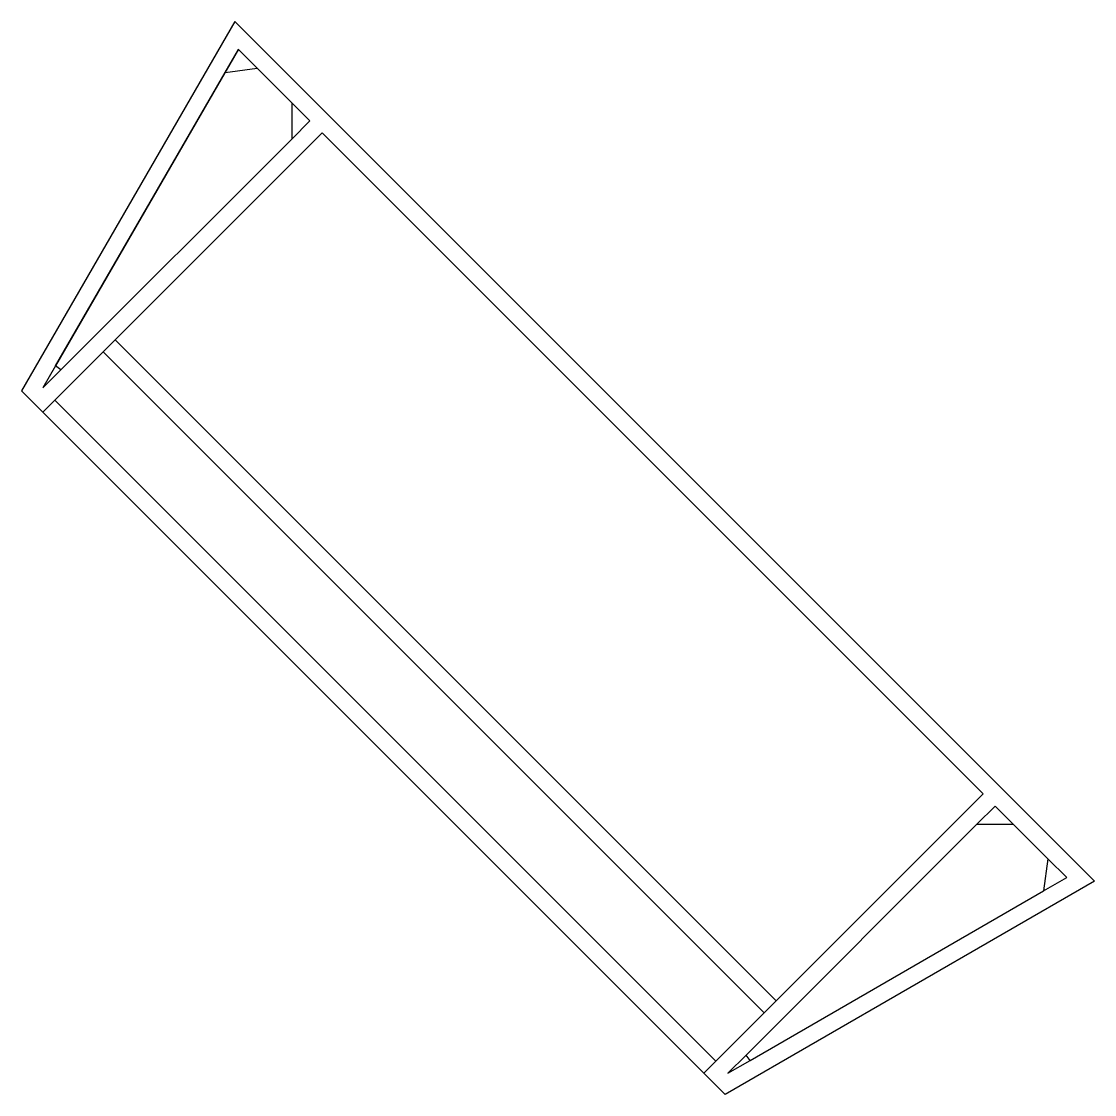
# Model space of a CAD drawing. Extents: x -380 to 875, y -380 to 875.
import ezdxf

# ---------------------------------------------------------------- set-up
doc = ezdxf.new("R2010")
doc.units = 0
doc.layers.get('0').update_dxf_attribs({"linetype": 'CONTINUOUS'})

msp = doc.modelspace()

# ---------------------------------------------------------------- linework, layer by layer
for p, q in [((-130.6, 875.4), (-380.1, 443.3)), ((-130.6, 875.4), (875.4, -130.6)), ((-126.3, 842.9), (-340.1, 472.5)), ((-141.8, 815.9), (-126.3, 842.8)), ((-126.3, 842.8), (-126.3, 842.9)), ((-126.2, 842.7), (-126.3, 842.8)), ((-104.3, 820.9), (-126.2, 842.7)), ((-141.8, 815.9), (-104.3, 820.9)), ((-104.3, 820.9), (-63.8, 780.3)), ((-340.1, 472.5), (-141.8, 815.9)), ((-63.8, 780.3), (-63.8, 737.9)), ((-42.6, 759.1), (-63.8, 780.3)), ((-63.8, 737.9), (-42.6, 759.1)), ((-270.3, 503.1), (-28.4, 745)), ((745, -28.4), (-28.4, 745)), ((-333.9, 467.8), (-63.8, 737.9)), ((-284.4, 489), (-270.3, 503.1)), ((-270.3, 503.1), (503.1, -270.3)), ((-341, 432.4), (-284.4, 489)), ((-284.4, 489), (489, -284.4)), ((-340.1, 472.5), (-355.1, 446.6)), ((-355.1, 446.6), (-333.9, 467.8)), ((-333.9, 467.8), (-340.1, 472.5)), ((-380.1, 443.3), (-355.1, 418.3)), ((-355.1, 418.3), (-341, 432.4)), ((-341, 432.4), (432.4, -341)), ((-355.1, 418.3), (418.3, -355.1)), ((503.1, -270.3), (745, -28.4)), ((737.8, -63.9), (759.1, -42.6)), ((780.3, -63.8), (759.1, -42.6)), ((467.8, -333.9), (737.8, -63.9)), ((737.8, -63.9), (780.3, -63.8)), ((820.9, -104.4), (780.3, -63.8)), ((820.9, -104.4), (815.8, -141.9)), ((842.8, -126.3), (820.9, -104.4)), ((875.4, -130.6), (443.3, -380.1)), ((815.8, -141.9), (842.8, -126.3)), ((472.5, -340.1), (815.8, -141.9)), ((489, -284.4), (503.1, -270.3)), ((432.4, -341), (489, -284.4)), ((446.5, -355.1), (467.8, -333.9)), ((472.5, -340.1), (467.8, -333.9)), ((432.4, -341), (418.3, -355.1)), ((446.5, -355.1), (472.5, -340.1)), ((443.3, -380.1), (418.3, -355.1))]:
    msp.add_line(p, q)

doc.saveas('drawing.dxf')
